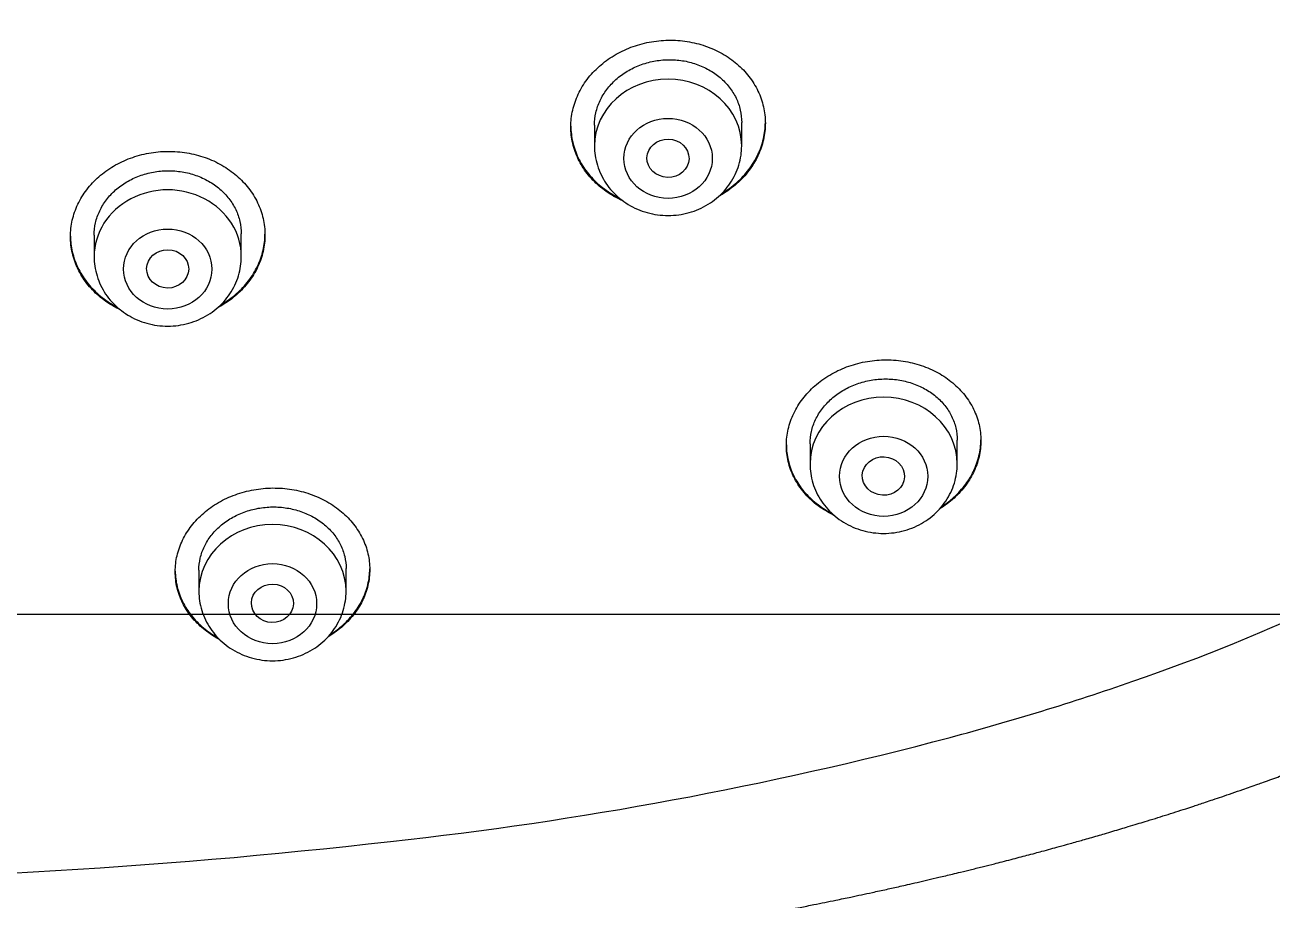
# Model space of a CAD drawing. Header units: millimetres. Extents: x 976 to 9349, y -1578 to 2211.
# Drawn here: x 4599.729 to 4602.101, y 634.715 to 636.379 of the extents above; entities that cross this region are included whole.
import ezdxf

# ---------------------------------------------------------------- set-up
doc = ezdxf.new("R2010")
doc.units = ezdxf.units.MM
doc.layers.add('Płytki', color=254, linetype='Continuous')
doc.layers.add('Wbudowane', color=175, linetype='Continuous')

# ---------------------------------------------------------------- blocks, each defined once
blk = doc.blocks.new('Z$W@#21058')
for p, q in [((21.61, 134.8981), (21.61, 134.8584)), ((21.89, 134.8584), (21.89, 134.9029)), ((20.6582, 134.6889), (20.6582, 134.6481)), ((20.9382, 134.6481), (20.9382, 134.6911)), ((22.3, 134.2541), (22.3, 134.2992)), ((22.02, 134.2925), (22.02, 134.2541)), ((20.8575, 134.0521), (20.8575, 134.012)), ((21.1375, 134.012), (21.1375, 134.055))]:
    blk.add_line(p, q)
for centre, radius, start, end in [((21.4332, 137.3417), 3.701, 288.9286, 301.7505), ((20.9677, 138.6447), 5.0846, 285.034, 289.1279), ((20.4501, 140.6625), 7.1676, 276.18193, 284.84631), ((19.9037, 144.9658), 11.505, 269.78218, 276.57915)]:
    blk.add_arc(centre, radius, start, end)
for centre, major_axis, start_param, end_param in [((21.75, 134.8584), (-0.14, 0), 3.141598, 6.283185), ((20.7982, 134.6481), (0.14, 0), 0, 3.141593), ((22.16, 134.2541), (-0.14, 0), 3.141593, 6.283185), ((20.9975, 134.012), (-0.14, 0), 3.141593, 6.283185)]:
    blk.add_ellipse(centre, major_axis=major_axis, ratio=0.906308, start_param=start_param, end_param=end_param)
for centre, major_axis, ratio in [((21.75, 134.8348), (-0.084, 0), 0.906308), ((21.7498, 134.8351), (-0.04, 0.0009), 0.908545), ((20.7982, 134.6244), (0.084, 0), 0.906308), ((20.7981, 134.6248), (-0.04, 0.0005), 0.909997), ((22.16, 134.2305), (-0.084, 0), 0.906308), ((22.1596, 134.2311), (-0.0401, 0.0019), 0.910577), ((20.9975, 133.9884), (0.084, 0), 0.906308), ((20.9973, 133.9891), (-0.04, 0.001), 0.913562)]:
    blk.add_ellipse(centre, major_axis=major_axis, ratio=ratio)
for points, knots in [([(19.86, 133.2231), (19.9076, 133.2231), (19.9855, 133.2235), (20.114, 133.2253), (20.2269, 133.2279), (20.3305, 133.2311), (20.4194, 133.2345), (20.4953, 133.2379), (20.5574, 133.241), (20.6099, 133.2439), (20.6521, 133.2463), (20.6825, 133.2482), (20.7052, 133.2496), (20.7313, 133.2513), (20.7688, 133.2538), (20.818, 133.2573), (20.8664, 133.2609), (20.9053, 133.264), (20.927, 133.2658), (20.9437, 133.2672), (20.9726, 133.2696), (21.0214, 133.2739), (21.0688, 133.2783), (21.101, 133.2814), (21.1153, 133.2828), (21.1338, 133.2847), (21.17, 133.2883), (21.2155, 133.2932), (21.2531, 133.2973), (21.2743, 133.2997), (21.2907, 133.3016), (21.3181, 133.3048), (21.3552, 133.3092), (21.3867, 133.3131), (21.4084, 133.3159), (21.4391, 133.3198), (21.4784, 133.325), (21.518, 133.3305), (21.5412, 133.3337), (21.5713, 133.338), (21.6024, 133.3426), (21.6299, 133.3467), (21.6523, 133.3501), (21.6853, 133.3552), (21.7215, 133.361), (21.753, 133.3662), (21.7786, 133.3704), (21.8027, 133.3745), (21.8225, 133.378), (21.8462, 133.3821), (21.8733, 133.387), (21.9051, 133.3928), (21.9338, 133.3981), (21.9663, 133.4043), (21.998, 133.4105), (22.0325, 133.4173), (22.0648, 133.4239), (22.0949, 133.4302), (22.1181, 133.4351), (22.1406, 133.44), (22.1651, 133.4453), (22.1873, 133.4503), (22.2068, 133.4547), (22.2243, 133.4587), (22.2442, 133.4633), (22.2667, 133.4686), (22.2875, 133.4735), (22.3083, 133.4786), (22.328, 133.4834), (22.3494, 133.4887), (22.3687, 133.4936), (22.3863, 133.498), (22.402, 133.5021), (22.4178, 133.5062), (22.4329, 133.5102), (22.4473, 133.514), (22.4624, 133.5181), (22.4776, 133.5222), (22.4955, 133.5271), (22.5121, 133.5317), (22.5272, 133.536), (22.5398, 133.5395), (22.5529, 133.5433), (22.5667, 133.5472), (22.5811, 133.5514), (22.5959, 133.5558), (22.6109, 133.5602), (22.6264, 133.5649), (22.6418, 133.5695), (22.6589, 133.5748), (22.6768, 133.5803), (22.6962, 133.5864), (22.7155, 133.5925), (22.7334, 133.5983), (22.7482, 133.6031), (22.7608, 133.6072), (22.773, 133.6113), (22.7873, 133.6161), (22.8043, 133.6218), (22.8233, 133.6283), (22.8414, 133.6345), (22.8576, 133.6402), (22.8705, 133.6448), (22.8842, 133.6497), (22.898, 133.6547), (22.914, 133.6605), (22.9281, 133.6656), (22.9414, 133.6706), (22.954, 133.6753), (22.9676, 133.6805), (22.9818, 133.6859), (22.9944, 133.6907), (23.0059, 133.6952), (23.0159, 133.6991), (23.0282, 133.7039), (23.0409, 133.709), (23.0548, 133.7145), (23.0667, 133.7194), (23.0783, 133.7241), (23.0887, 133.7284), (23.1004, 133.7332), (23.1123, 133.7382), (23.1244, 133.7433), (23.1362, 133.7483), (23.1478, 133.7533), (23.1598, 133.7585), (23.17, 133.7629), (23.1804, 133.7675), (23.1908, 133.7721), (23.2035, 133.7777), (23.2159, 133.7833), (23.2284, 133.789), (23.2393, 133.794), (23.2511, 133.7994), (23.2627, 133.8048), (23.2754, 133.8107), (23.2873, 133.8164), (23.2986, 133.8217), (23.3101, 133.8273), (23.3212, 133.8327), (23.3327, 133.8383), (23.3449, 133.8443), (23.3576, 133.8506), (23.3704, 133.857), (23.3824, 133.8631), (23.3939, 133.869), (23.4055, 133.875), (23.4167, 133.8808), (23.4289, 133.8872), (23.4417, 133.8939), (23.4534, 133.9002), (23.4643, 133.9061), (23.4755, 133.9121), (23.4873, 133.9186), (23.5005, 133.9259), (23.5138, 133.9333), (23.5266, 133.9405), (23.5379, 133.9469), (23.5487, 133.9531), (23.5595, 133.9594), (23.571, 133.9661), (23.582, 133.9725), (23.594, 133.9797), (23.6059, 133.9868), (23.6171, 133.9936), (23.6274, 133.9998), (23.6374, 134.006), (23.648, 134.0125), (23.6578, 134.0187), (23.6676, 134.0248), (23.6776, 134.0311), (23.6889, 134.0384), (23.7017, 134.0466), (23.7149, 134.0552), (23.7272, 134.0633), (23.7376, 134.0702), (23.748, 134.0771), (23.7597, 134.085), (23.772, 134.0934), (23.7843, 134.1019), (23.7962, 134.1102), (23.8089, 134.1191), (23.8221, 134.1284), (23.836, 134.1384), (23.8497, 134.1484), (23.8623, 134.1576), (23.8739, 134.1662), (23.8858, 134.1751), (23.8994, 134.1854), (23.9129, 134.1957), (23.9253, 134.2053), (23.937, 134.2144), (23.9482, 134.2233), (23.9607, 134.2332), (23.9742, 134.2442), (23.9889, 134.2561), (24.004, 134.2686), (24.0188, 134.281), (24.0336, 134.2935), (24.0472, 134.3052), (24.0599, 134.3163), (24.0718, 134.3267), (24.0842, 134.3377), (24.0965, 134.3488), (24.1099, 134.3609), (24.1229, 134.3729), (24.1356, 134.3847), (24.1471, 134.3956), (24.1594, 134.4073), (24.1727, 134.4201), (24.1861, 134.4331), (24.2, 134.4469), (24.2134, 134.4603), (24.2274, 134.4745), (24.2401, 134.4875), (24.253, 134.501), (24.267, 134.5157), (24.2827, 134.5324), (24.2975, 134.5486), (24.3111, 134.5635), (24.3233, 134.5772), (24.3354, 134.5908), (24.3475, 134.6047), (24.3591, 134.618), (24.3703, 134.6312), (24.3808, 134.6436), (24.3913, 134.6562), (24.4019, 134.669), (24.4131, 134.6827), (24.4244, 134.6967), (24.4365, 134.712), (24.4485, 134.7272), (24.4603, 134.7424), (24.4713, 134.7568), (24.4826, 134.7717), (24.4953, 134.7888), (24.508, 134.806), (24.5202, 134.8229), (24.5317, 134.8389), (24.5434, 134.8554), (24.555, 134.872), (24.5657, 134.8877), (24.5761, 134.9031), (24.5865, 134.9185), (24.5963, 134.9334), (24.6066, 134.9491), (24.6167, 134.9647), (24.6275, 134.9817), (24.6376, 134.9978), (24.6478, 135.0141), (24.6569, 135.029), (24.6658, 135.0437), (24.6746, 135.0584), (24.6837, 135.0737), (24.6926, 135.0889), (24.7018, 135.1048), (24.7111, 135.1211), (24.7201, 135.1371), (24.729, 135.1531), (24.7374, 135.1683), (24.7458, 135.1838), (24.7542, 135.1994), (24.7629, 135.2157), (24.7708, 135.2308), (24.7783, 135.2454), (24.7861, 135.2606), (24.794, 135.2761), (24.8017, 135.2914), (24.8058, 135.2997), (24.8083, 135.3047)], [0, 0, 0, 0, 0.022611, 0.044559, 0.064656, 0.082797, 0.09806, 0.111423, 0.122309, 0.130602, 0.13884, 0.144427, 0.146461, 0.15073, 0.158077, 0.166104, 0.176519, 0.183416, 0.186505, 0.18786, 0.19218, 0.201639, 0.213454, 0.217051, 0.218581, 0.220944, 0.226746, 0.237622, 0.244852, 0.246497, 0.248799, 0.253451, 0.260936, 0.2683, 0.270049, 0.27237, 0.284459, 0.290808, 0.293277, 0.29668, 0.306686, 0.309732, 0.311217, 0.318572, 0.327152, 0.330387, 0.335302, 0.340705, 0.343199, 0.345786, 0.353315, 0.357601, 0.3627, 0.368585, 0.374918, 0.379609, 0.387009, 0.392159, 0.395744, 0.399422, 0.404207, 0.408844, 0.411381, 0.414634, 0.418263, 0.422085, 0.426732, 0.429496, 0.43328, 0.437359, 0.441073, 0.443703, 0.446851, 0.449618, 0.452244, 0.455034, 0.457413, 0.460443, 0.463305, 0.46714, 0.46951, 0.471536, 0.474015, 0.476638, 0.479078, 0.481898, 0.484714, 0.487283, 0.490415, 0.493116, 0.496712, 0.500237, 0.503812, 0.507303, 0.510117, 0.512026, 0.514238, 0.516874, 0.519946, 0.523654, 0.527433, 0.530004, 0.532675, 0.534638, 0.537653, 0.540418, 0.543554, 0.545537, 0.547886, 0.550629, 0.553223, 0.555866, 0.557741, 0.55969, 0.56154, 0.56469, 0.566886, 0.569404, 0.571447, 0.57349, 0.57535, 0.578102, 0.580296, 0.582252, 0.584852, 0.586985, 0.589104, 0.590747, 0.592943, 0.595132, 0.59802, 0.60016, 0.602352, 0.604353, 0.606987, 0.609135, 0.611742, 0.613918, 0.61572, 0.618473, 0.620455, 0.622498, 0.625616, 0.627956, 0.630036, 0.632749, 0.634796, 0.636912, 0.639409, 0.642094, 0.644551, 0.646455, 0.648627, 0.651276, 0.653578, 0.656607, 0.659296, 0.661381, 0.663466, 0.665907, 0.668005, 0.670514, 0.672608, 0.675455, 0.677846, 0.679547, 0.68182, 0.68408, 0.686154, 0.687954, 0.690216, 0.692394, 0.695107, 0.698274, 0.700751, 0.702902, 0.704923, 0.707365, 0.710421, 0.712814, 0.715308, 0.718159, 0.721058, 0.723883, 0.727257, 0.730061, 0.732225, 0.734948, 0.737957, 0.741272, 0.743996, 0.746328, 0.749164, 0.751638, 0.754819, 0.758445, 0.761755, 0.765256, 0.76877, 0.772077, 0.774829, 0.777765, 0.780547, 0.783704, 0.786645, 0.790175, 0.793164, 0.79592, 0.798638, 0.802295, 0.805813, 0.808642, 0.812754, 0.81603, 0.819292, 0.822508, 0.826086, 0.830195, 0.834803, 0.837899, 0.841036, 0.844668, 0.847714, 0.850942, 0.854169, 0.857083, 0.859677, 0.863016, 0.866031, 0.869217, 0.872744, 0.876553, 0.879691, 0.88311, 0.886354, 0.88986, 0.894612, 0.897922, 0.901149, 0.905305, 0.908845, 0.912163, 0.915602, 0.91893, 0.922272, 0.925281, 0.929138, 0.932374, 0.936205, 0.939512, 0.942848, 0.945685, 0.948897, 0.95217, 0.955367, 0.95853, 0.962175, 0.965585, 0.968582, 0.972166, 0.975065, 0.978281, 0.981819, 0.985185, 0.987561, 0.990867, 0.994465, 0.997224, 1, 1, 1, 1]), ([(21.565, 134.8949), (21.565, 134.9055), (21.5662, 134.916), (21.5697, 134.9315), (21.5712, 134.9366), (21.5747, 134.9468), (21.5768, 134.9519), (21.5837, 134.9667), (21.5894, 134.976), (21.5995, 134.9894), (21.6031, 134.9937), (21.6109, 135.0021), (21.615, 135.0061), (21.6278, 135.0175), (21.6371, 135.0243), (21.6523, 135.0334), (21.6576, 135.0363), (21.6683, 135.0415), (21.6792, 135.0461), (21.6906, 135.0499), (21.7022, 135.0532), (21.7082, 135.0546), (21.7261, 135.058), (21.7382, 135.0592), (21.7563, 135.0595), (21.7623, 135.0594), (21.7745, 135.0585), (21.7805, 135.0578), (21.7983, 135.055), (21.8098, 135.0522), (21.8266, 135.0464), (21.8322, 135.0442), (21.8429, 135.0394), (21.848, 135.0368), (21.863, 135.0283), (21.8724, 135.0218), (21.8896, 135.007), (21.8972, 134.999), (21.9072, 134.9862), (21.9103, 134.9817), (21.916, 134.9725), (21.9187, 134.9677), (21.9256, 134.9532), (21.9291, 134.9433), (21.9326, 134.9279), (21.9335, 134.9227), (21.9347, 134.9121), (21.935, 134.9069), (21.935, 134.8911), (21.9338, 134.8807), (21.9303, 134.8651), (21.9288, 134.8599), (21.9253, 134.8497), (21.9212, 134.8398), (21.9161, 134.8302), (21.9104, 134.8208), (21.9073, 134.8161), (21.8971, 134.8027), (21.8894, 134.7945), (21.8766, 134.7831), (21.8721, 134.7795), (21.8627, 134.7725), (21.8578, 134.7693), (21.8507, 134.765), (21.8487, 134.7639), (21.8466, 134.7627)], [0, 0, 0, 0, 0.047168, 0.047168, 0.070752, 0.070752, 0.094335, 0.094335, 0.141503, 0.141503, 0.165087, 0.165087, 0.188671, 0.188671, 0.235839, 0.235839, 0.259422, 0.259422, 0.283006, 0.30659, 0.30659, 0.330174, 0.330174, 0.377342, 0.377342, 0.400926, 0.400926, 0.42451, 0.42451, 0.471677, 0.471677, 0.495261, 0.495261, 0.518845, 0.518845, 0.566013, 0.566013, 0.61318, 0.61318, 0.636764, 0.636764, 0.660348, 0.660348, 0.707516, 0.707516, 0.7311, 0.7311, 0.754684, 0.754684, 0.801851, 0.801851, 0.825435, 0.825435, 0.849019, 0.872603, 0.872603, 0.896187, 0.896187, 0.943354, 0.943354, 0.966938, 0.966938, 0.990522, 0.990522, 1, 1, 1, 1]), ([(21.61, 134.8979), (21.61, 134.9058), (21.6109, 134.9137), (21.6135, 134.9255), (21.6147, 134.9294), (21.6173, 134.9371), (21.6204, 134.9447), (21.6243, 134.9519), (21.6286, 134.9591), (21.631, 134.9626), (21.6387, 134.9727), (21.6445, 134.979), (21.6541, 134.9876), (21.6575, 134.9904), (21.6647, 134.9956), (21.6684, 134.9981), (21.6799, 135.005), (21.6879, 135.0089), (21.7006, 135.0137), (21.705, 135.0151), (21.7138, 135.0176), (21.7183, 135.0187), (21.7317, 135.0212), (21.7409, 135.0222), (21.7547, 135.0224), (21.7593, 135.0223), (21.7684, 135.0217), (21.7775, 135.0207), (21.7863, 135.0189), (21.7951, 135.0167), (21.7995, 135.0154), (21.8122, 135.011), (21.8202, 135.0074), (21.8316, 135.001), (21.8353, 134.9987), (21.8425, 134.9937), (21.8458, 134.9911), (21.8555, 134.9828), (21.8613, 134.9768), (21.8689, 134.967), (21.8713, 134.9636), (21.8756, 134.9566), (21.8795, 134.9495), (21.8826, 134.9421), (21.8853, 134.9345), (21.8864, 134.9307), (21.8891, 134.9189), (21.89, 134.911), (21.89, 134.9029)], [0, 0, 0, 0, 0.062363, 0.062363, 0.093618, 0.093618, 0.124872, 0.156127, 0.156127, 0.187381, 0.187381, 0.249891, 0.249891, 0.281145, 0.281145, 0.3124, 0.3124, 0.374909, 0.374909, 0.406163, 0.406163, 0.437418, 0.437418, 0.499927, 0.499927, 0.531182, 0.531182, 0.562436, 0.593691, 0.593691, 0.624945, 0.624945, 0.687454, 0.687454, 0.718709, 0.718709, 0.749964, 0.749964, 0.812473, 0.812473, 0.843727, 0.843727, 0.874982, 0.906236, 0.906236, 0.937491, 0.937491, 1, 1, 1, 1]), ([(21.565, 134.8959), (21.5651, 134.8857), (21.5663, 134.8757), (21.5697, 134.8608), (21.5712, 134.8557), (21.5747, 134.8457), (21.5767, 134.8407), (21.5837, 134.8262), (21.5893, 134.8171), (21.5994, 134.8042), (21.603, 134.8), (21.6107, 134.7919), (21.6147, 134.7881), (21.6275, 134.7772), (21.6368, 134.7707), (21.6501, 134.7632), (21.6534, 134.7614), (21.6568, 134.7598)], [0, 0, 0, 0, 0.181907, 0.181907, 0.276559, 0.276559, 0.371212, 0.371212, 0.560517, 0.560517, 0.655169, 0.655169, 0.749822, 0.749822, 0.939127, 0.939127, 1, 1, 1, 1]), ([(21.6638, 134.7543), (21.6581, 134.7568), (21.6525, 134.7596), (21.6421, 134.7654), (21.6372, 134.7685), (21.6278, 134.7751), (21.6233, 134.7785), (21.6106, 134.7894), (21.6029, 134.7974), (21.5928, 134.8103), (21.5897, 134.8148), (21.584, 134.824), (21.5788, 134.8334), (21.5748, 134.8432), (21.5713, 134.8532), (21.5698, 134.8583), (21.5662, 134.8738), (21.565, 134.8843), (21.565, 134.8949)], [0, 0, 0, 0, 0.0969238, 0.0969238, 0.1872314, 0.1872314, 0.2775391, 0.2775391, 0.4581543, 0.4581543, 0.5484619, 0.5484619, 0.6387695, 0.7290771, 0.7290771, 0.8193848, 0.8193848, 1, 1, 1, 1]), ([(21.8525, 134.7684), (21.8525, 134.7684), (21.8526, 134.7684), (21.8627, 134.7744), (21.872, 134.7813), (21.885, 134.7928), (21.8891, 134.7968), (21.8968, 134.805), (21.904, 134.8136), (21.9102, 134.8227), (21.9159, 134.8321), (21.9186, 134.837), (21.9256, 134.8518), (21.929, 134.8619), (21.9326, 134.8774), (21.9335, 134.8826), (21.9347, 134.893), (21.935, 134.898), (21.935, 134.9031)], [0, 0, 0, 0, 0.000804, 0.000804, 0.201517, 0.201517, 0.301873, 0.301873, 0.40223, 0.502586, 0.502586, 0.602943, 0.602943, 0.803656, 0.803656, 0.904012, 0.904012, 1, 1, 1, 1]), ([(20.6132, 134.686), (20.6132, 134.6966), (20.6144, 134.707), (20.6179, 134.7224), (20.6194, 134.7275), (20.6229, 134.7376), (20.625, 134.7426), (20.6319, 134.7573), (20.6376, 134.7665), (20.6476, 134.7797), (20.6513, 134.784), (20.659, 134.7923), (20.6631, 134.7962), (20.6759, 134.8074), (20.6852, 134.8142), (20.7004, 134.8231), (20.7057, 134.8259), (20.7164, 134.831), (20.7273, 134.8355), (20.7387, 134.8392), (20.7503, 134.8423), (20.7562, 134.8437), (20.7742, 134.8469), (20.7862, 134.8481), (20.8044, 134.8482), (20.8104, 134.848), (20.8226, 134.847), (20.8286, 134.8463), (20.8464, 134.8434), (20.858, 134.8404), (20.8748, 134.8345), (20.8803, 134.8323), (20.891, 134.8274), (20.8962, 134.8247), (20.9112, 134.8161), (20.9206, 134.8095), (20.9378, 134.7947), (20.9454, 134.7866), (20.9555, 134.7737), (20.9586, 134.7692), (20.9643, 134.76), (20.9669, 134.7552), (20.9738, 134.7407), (20.9773, 134.7308), (20.9808, 134.7154), (20.9817, 134.7102), (20.9829, 134.6997), (20.9832, 134.6945), (20.9832, 134.6788), (20.9821, 134.6684), (20.9785, 134.6529), (20.977, 134.6478), (20.9735, 134.6377), (20.9695, 134.6278), (20.9643, 134.6183), (20.9587, 134.6091), (20.9555, 134.6045), (20.9454, 134.5912), (20.9377, 134.5831), (20.925, 134.5719), (20.9205, 134.5683), (20.9111, 134.5615), (20.9061, 134.5583), (20.8985, 134.5538), (20.8959, 134.5524), (20.8932, 134.551)], [0, 0, 0, 0, 0.047045, 0.047045, 0.070567, 0.070567, 0.094089, 0.094089, 0.141134, 0.141134, 0.164657, 0.164657, 0.188179, 0.188179, 0.235224, 0.235224, 0.258746, 0.258746, 0.282268, 0.305791, 0.305791, 0.329313, 0.329313, 0.376358, 0.376358, 0.39988, 0.39988, 0.423403, 0.423403, 0.470447, 0.470447, 0.49397, 0.49397, 0.517492, 0.517492, 0.564537, 0.564537, 0.611581, 0.611581, 0.635104, 0.635104, 0.658626, 0.658626, 0.705671, 0.705671, 0.729193, 0.729193, 0.752716, 0.752716, 0.79976, 0.79976, 0.823283, 0.823283, 0.846805, 0.870327, 0.870327, 0.89385, 0.89385, 0.940895, 0.940895, 0.964417, 0.964417, 0.987939, 0.987939, 1, 1, 1, 1]), ([(21.61, 134.8584), (21.61, 134.8517), (21.6109, 134.8403), (21.6151, 134.8213), (21.622, 134.8039), (21.6315, 134.7871), (21.6435, 134.7719), (21.6577, 134.7584), (21.6737, 134.747), (21.6914, 134.7379), (21.7103, 134.7312), (21.73, 134.7272), (21.7501, 134.7258), (21.7703, 134.7272), (21.79, 134.7313), (21.8089, 134.738), (21.8265, 134.7472), (21.8426, 134.7587), (21.8568, 134.7722), (21.8687, 134.7874), (21.8782, 134.8043), (21.8851, 134.8218), (21.8891, 134.8406), (21.89, 134.8519), (21.89, 134.8584)], [0, 0, 0, 0, 0.043723, 0.08855, 0.133515, 0.178674, 0.224062, 0.269684, 0.315523, 0.361546, 0.407709, 0.453968, 0.500279, 0.546601, 0.592892, 0.639107, 0.685199, 0.73112, 0.776832, 0.822308, 0.867548, 0.912577, 0.957444, 1, 1, 1, 1]), ([(20.6582, 134.6887), (20.6582, 134.6966), (20.6591, 134.7044), (20.6618, 134.7161), (20.6629, 134.72), (20.6655, 134.7276), (20.6686, 134.7351), (20.6725, 134.7423), (20.6768, 134.7494), (20.6791, 134.7528), (20.6868, 134.7629), (20.6926, 134.769), (20.7023, 134.7776), (20.7057, 134.7803), (20.7128, 134.7854), (20.7165, 134.7878), (20.7279, 134.7946), (20.736, 134.7984), (20.7487, 134.8031), (20.7531, 134.8045), (20.7619, 134.8069), (20.7664, 134.8079), (20.7798, 134.8103), (20.7889, 134.8112), (20.8028, 134.8113), (20.8074, 134.8112), (20.8165, 134.8105), (20.8256, 134.8094), (20.8345, 134.8075), (20.8433, 134.8053), (20.8476, 134.804), (20.8604, 134.7995), (20.8684, 134.7958), (20.8798, 134.7893), (20.8835, 134.787), (20.8907, 134.7819), (20.8941, 134.7793), (20.9037, 134.771), (20.9095, 134.7649), (20.9172, 134.755), (20.9195, 134.7516), (20.9239, 134.7446), (20.9278, 134.7375), (20.9308, 134.7301), (20.9335, 134.7226), (20.9346, 134.7187), (20.9373, 134.707), (20.9382, 134.6991), (20.9382, 134.6911)], [0, 0, 0, 0, 0.062339, 0.062339, 0.093594, 0.093594, 0.12485, 0.156105, 0.156105, 0.18736, 0.18736, 0.249871, 0.249871, 0.281127, 0.281127, 0.312382, 0.312382, 0.374893, 0.374893, 0.406148, 0.406148, 0.437403, 0.437403, 0.499914, 0.499914, 0.53117, 0.53117, 0.562425, 0.59368, 0.59368, 0.624936, 0.624936, 0.687446, 0.687446, 0.718702, 0.718702, 0.749957, 0.749957, 0.812468, 0.812468, 0.843723, 0.843723, 0.874979, 0.906234, 0.906234, 0.937489, 0.937489, 1, 1, 1, 1]), ([(20.6132, 134.6871), (20.6133, 134.6769), (20.6145, 134.667), (20.6179, 134.6521), (20.6194, 134.6471), (20.6229, 134.637), (20.6249, 134.6321), (20.6319, 134.6176), (20.6375, 134.6085), (20.6476, 134.5955), (20.6512, 134.5913), (20.6589, 134.5832), (20.6629, 134.5794), (20.6757, 134.5684), (20.685, 134.5618), (20.6971, 134.5549), (20.6992, 134.5537), (20.7013, 134.5526)], [0, 0, 0, 0, 0.185867, 0.185867, 0.282711, 0.282711, 0.379556, 0.379556, 0.573244, 0.573244, 0.670089, 0.670089, 0.766933, 0.766933, 0.960622, 0.960622, 1, 1, 1, 1]), ([(20.708, 134.547), (20.7037, 134.549), (20.6995, 134.5512), (20.6904, 134.5564), (20.6855, 134.5595), (20.676, 134.5661), (20.6716, 134.5696), (20.6588, 134.5806), (20.6511, 134.5886), (20.641, 134.6016), (20.6379, 134.6061), (20.6322, 134.6153), (20.627, 134.6247), (20.623, 134.6345), (20.6195, 134.6444), (20.618, 134.6495), (20.6144, 134.665), (20.6132, 134.6755), (20.6132, 134.686)], [0, 0, 0, 0, 0.075685, 0.075685, 0.168116, 0.168116, 0.260548, 0.260548, 0.445411, 0.445411, 0.537842, 0.537842, 0.630274, 0.722705, 0.722705, 0.815137, 0.815137, 1, 1, 1, 1]), ([(20.8994, 134.5567), (20.8999, 134.557), (20.9004, 134.5573), (20.911, 134.5635), (20.9204, 134.5702), (20.9333, 134.5815), (20.9374, 134.5855), (20.9451, 134.5936), (20.9523, 134.6021), (20.9585, 134.6111), (20.9642, 134.6204), (20.9668, 134.6252), (20.9738, 134.6398), (20.9773, 134.6498), (20.9808, 134.6652), (20.9817, 134.6705), (20.9829, 134.6807), (20.9832, 134.6857), (20.9832, 134.6906)], [0, 0, 0, 0, 0.010344, 0.010344, 0.209267, 0.209267, 0.308728, 0.308728, 0.40819, 0.507652, 0.507652, 0.607113, 0.607113, 0.806036, 0.806036, 0.905498, 0.905498, 1, 1, 1, 1]), ([(20.6582, 134.6481), (20.6582, 134.6413), (20.6591, 134.6299), (20.6633, 134.611), (20.6702, 134.5935), (20.6798, 134.5767), (20.6917, 134.5616), (20.7059, 134.5481), (20.722, 134.5367), (20.7396, 134.5275), (20.7585, 134.5209), (20.7782, 134.5168), (20.7983, 134.5155), (20.8185, 134.5169), (20.8382, 134.521), (20.8571, 134.5277), (20.8747, 134.5369), (20.8908, 134.5483), (20.905, 134.5619), (20.9169, 134.5771), (20.9264, 134.5939), (20.9333, 134.6114), (20.9373, 134.6302), (20.9382, 134.6415), (20.9382, 134.6481)], [0, 0, 0, 0, 0.043723, 0.08855, 0.133515, 0.178674, 0.224062, 0.269684, 0.315523, 0.361546, 0.407709, 0.453968, 0.500279, 0.546601, 0.592892, 0.639107, 0.685199, 0.73112, 0.776832, 0.822308, 0.867548, 0.912577, 0.957444, 1, 1, 1, 1]), ([(21.975, 134.2892), (21.975, 134.2996), (21.9762, 134.3099), (21.9797, 134.3251), (21.9812, 134.3302), (21.9847, 134.3402), (21.9868, 134.3452), (21.9937, 134.3597), (21.9994, 134.369), (22.0095, 134.3822), (22.0132, 134.3865), (22.0209, 134.3948), (22.025, 134.3987), (22.0379, 134.41), (22.0472, 134.4168), (22.0625, 134.4259), (22.0678, 134.4287), (22.0785, 134.4339), (22.0895, 134.4385), (22.1009, 134.4423), (22.1126, 134.4456), (22.1186, 134.447), (22.1366, 134.4504), (22.1486, 134.4516), (22.1668, 134.452), (22.1729, 134.4519), (22.1851, 134.4511), (22.1911, 134.4504), (22.2089, 134.4477), (22.2204, 134.4449), (22.2372, 134.4393), (22.2428, 134.4372), (22.2534, 134.4325), (22.2637, 134.4273), (22.2734, 134.4214), (22.2827, 134.415), (22.2871, 134.4116), (22.3, 134.4008), (22.3076, 134.393), (22.3175, 134.3805), (22.3206, 134.3761), (22.3263, 134.3671), (22.3289, 134.3625), (22.3357, 134.3484), (22.3392, 134.3387), (22.3427, 134.3237), (22.3436, 134.3186), (22.3447, 134.3084), (22.345, 134.3033), (22.345, 134.288), (22.3438, 134.2778), (22.3403, 134.2626), (22.3388, 134.2575), (22.3352, 134.2476), (22.3312, 134.2379), (22.326, 134.2286), (22.3203, 134.2194), (22.3172, 134.2149), (22.307, 134.2018), (22.2993, 134.1937), (22.2865, 134.1826), (22.282, 134.179), (22.2739, 134.1732), (22.2704, 134.1708), (22.2668, 134.1686)], [0, 0, 0, 0, 0.047938, 0.047938, 0.071907, 0.071907, 0.095876, 0.095876, 0.143814, 0.143814, 0.167782, 0.167782, 0.191751, 0.191751, 0.239689, 0.239689, 0.263658, 0.263658, 0.287627, 0.311596, 0.311596, 0.335565, 0.335565, 0.383503, 0.383503, 0.407472, 0.407472, 0.431441, 0.431441, 0.479378, 0.479378, 0.503347, 0.503347, 0.527316, 0.551285, 0.551285, 0.575254, 0.575254, 0.623192, 0.623192, 0.647161, 0.647161, 0.67113, 0.67113, 0.719068, 0.719068, 0.743037, 0.743037, 0.767005, 0.767005, 0.814943, 0.814943, 0.838912, 0.838912, 0.862881, 0.88685, 0.88685, 0.910819, 0.910819, 0.958757, 0.958757, 0.982726, 0.982726, 1, 1, 1, 1]), ([(22.02, 134.2924), (22.02, 134.3001), (22.0209, 134.3078), (22.0235, 134.3194), (22.0246, 134.3233), (22.0273, 134.3309), (22.0303, 134.3383), (22.0342, 134.3454), (22.0385, 134.3525), (22.0409, 134.3559), (22.0486, 134.366), (22.0544, 134.3722), (22.0641, 134.3808), (22.0675, 134.3835), (22.0746, 134.3887), (22.0784, 134.3912), (22.0898, 134.398), (22.0979, 134.4019), (22.1107, 134.4067), (22.1151, 134.4082), (22.1239, 134.4107), (22.1284, 134.4117), (22.1419, 134.4143), (22.151, 134.4153), (22.1695, 134.4157), (22.1787, 134.4151), (22.1921, 134.4131), (22.1966, 134.4122), (22.2054, 134.4101), (22.2097, 134.4089), (22.2224, 134.4046), (22.2305, 134.4011), (22.2418, 134.3948), (22.2455, 134.3926), (22.2526, 134.3877), (22.256, 134.3852), (22.2657, 134.3771), (22.2714, 134.3712), (22.279, 134.3617), (22.2814, 134.3583), (22.2857, 134.3515), (22.2896, 134.3446), (22.2926, 134.3374), (22.2953, 134.33), (22.2964, 134.3262), (22.2991, 134.3148), (22.3, 134.307), (22.3, 134.2992)], [0, 0, 0, 0, 0.062066, 0.062066, 0.09333, 0.09333, 0.124595, 0.155859, 0.155859, 0.187124, 0.187124, 0.249653, 0.249653, 0.280917, 0.280917, 0.312182, 0.312182, 0.374711, 0.374711, 0.405975, 0.405975, 0.43724, 0.43724, 0.499769, 0.499769, 0.562297, 0.562297, 0.593562, 0.593562, 0.624826, 0.624826, 0.687355, 0.687355, 0.71862, 0.71862, 0.749884, 0.749884, 0.812413, 0.812413, 0.843678, 0.843678, 0.874942, 0.906207, 0.906207, 0.937471, 0.937471, 1, 1, 1, 1]), ([(22.2701, 134.1725), (22.2773, 134.1772), (22.2842, 134.1823), (22.2949, 134.1916), (22.299, 134.1956), (22.3067, 134.2037), (22.3139, 134.2121), (22.3202, 134.221), (22.3259, 134.2302), (22.3285, 134.235), (22.3355, 134.2494), (22.339, 134.2593), (22.3426, 134.2744), (22.3435, 134.2795), (22.3447, 134.2897), (22.345, 134.2947), (22.345, 134.2996)], [0, 0, 0, 0, 0.156662, 0.156662, 0.262494, 0.262494, 0.368326, 0.474158, 0.474158, 0.57999, 0.57999, 0.791654, 0.791654, 0.897486, 0.897486, 1, 1, 1, 1]), ([(21.975, 134.2902), (21.9751, 134.2802), (21.9763, 134.2704), (21.9797, 134.2559), (21.9811, 134.2509), (21.9846, 134.2412), (21.9867, 134.2363), (21.9936, 134.2222), (21.9992, 134.2134), (22.0092, 134.2008), (22.0128, 134.1968), (22.0204, 134.189), (22.0245, 134.1853), (22.0372, 134.1748), (22.0464, 134.1685), (22.058, 134.1622), (22.0595, 134.1614), (22.061, 134.1606)], [0, 0, 0, 0, 0.187923, 0.187923, 0.285749, 0.285749, 0.383575, 0.383575, 0.579227, 0.579227, 0.677053, 0.677053, 0.774879, 0.774879, 0.970531, 0.970531, 1, 1, 1, 1]), ([(22.0657, 134.1564), (22.0627, 134.1578), (22.0597, 134.1593), (22.0517, 134.1637), (22.0468, 134.1666), (22.0375, 134.1729), (22.033, 134.1762), (22.0203, 134.1867), (22.0127, 134.1944), (22.0027, 134.2069), (21.9996, 134.2113), (21.9939, 134.2202), (21.9888, 134.2292), (21.9847, 134.2388), (21.9812, 134.2485), (21.9798, 134.2535), (21.9762, 134.2686), (21.975, 134.2788), (21.975, 134.2892)], [0, 0, 0, 0, 0.055997, 0.055997, 0.150397, 0.150397, 0.244798, 0.244798, 0.433598, 0.433598, 0.527998, 0.527998, 0.622399, 0.716799, 0.716799, 0.811199, 0.811199, 1, 1, 1, 1]), ([(22.02, 134.2541), (22.02, 134.2474), (22.0209, 134.2361), (22.025, 134.2171), (22.0319, 134.1997), (22.0415, 134.1829), (22.0534, 134.1677), (22.0676, 134.1542), (22.0836, 134.1428), (22.1013, 134.1336), (22.1202, 134.127), (22.1399, 134.1229), (22.16, 134.1215), (22.1801, 134.1229), (22.1998, 134.127), (22.2187, 134.1337), (22.2364, 134.1428), (22.2525, 134.1543), (22.2667, 134.1678), (22.2786, 134.183), (22.2881, 134.1999), (22.295, 134.2173), (22.2991, 134.2362), (22.3, 134.2475), (22.3, 134.2541)], [0, 0, 0, 0, 0.043416, 0.088242, 0.133206, 0.178365, 0.223751, 0.269371, 0.315209, 0.361231, 0.407394, 0.453652, 0.499964, 0.546286, 0.592577, 0.638793, 0.684885, 0.730809, 0.776522, 0.822, 0.867242, 0.912272, 0.95714, 1, 1, 1, 1]), ([(20.8125, 134.0492), (20.8125, 134.0595), (20.8137, 134.0696), (20.8172, 134.0846), (20.8187, 134.0896), (20.8222, 134.0995), (20.8242, 134.1044), (20.8311, 134.1187), (20.8368, 134.1278), (20.8469, 134.1407), (20.8505, 134.1449), (20.8582, 134.1531), (20.8623, 134.157), (20.8752, 134.168), (20.8845, 134.1747), (20.8997, 134.1835), (20.905, 134.1863), (20.9158, 134.1913), (20.9267, 134.1958), (20.9381, 134.1994), (20.9498, 134.2025), (20.9558, 134.2038), (20.9738, 134.2071), (20.9859, 134.2082), (21.0041, 134.2083), (21.0102, 134.2081), (21.0223, 134.2072), (21.0284, 134.2065), (21.0463, 134.2036), (21.0578, 134.2007), (21.0747, 134.1948), (21.0802, 134.1926), (21.0909, 134.1878), (21.0961, 134.1852), (21.1111, 134.1767), (21.1204, 134.1703), (21.1376, 134.1557), (21.1452, 134.1478), (21.1551, 134.1352), (21.1582, 134.1308), (21.1639, 134.1218), (21.1665, 134.1171), (21.1733, 134.103), (21.1768, 134.0933), (21.1802, 134.0784), (21.1811, 134.0733), (21.1822, 134.0632), (21.1825, 134.0581), (21.1825, 134.0429), (21.1813, 134.0329), (21.1777, 134.0179), (21.1762, 134.0129), (21.1727, 134.0032), (21.1687, 133.9937), (21.1635, 133.9845), (21.1579, 133.9756), (21.1547, 133.9712), (21.1446, 133.9584), (21.137, 133.9505), (21.1242, 133.9397), (21.1197, 133.9363), (21.1112, 133.9304), (21.1074, 133.9279), (21.1034, 133.9255)], [0, 0, 0, 0, 0.047852, 0.047852, 0.071778, 0.071778, 0.095703, 0.095703, 0.143555, 0.143555, 0.167481, 0.167481, 0.191407, 0.191407, 0.239259, 0.239259, 0.263184, 0.263184, 0.28711, 0.311036, 0.311036, 0.334962, 0.334962, 0.382814, 0.382814, 0.406739, 0.406739, 0.430665, 0.430665, 0.478517, 0.478517, 0.502443, 0.502443, 0.526369, 0.526369, 0.57422, 0.57422, 0.622072, 0.622072, 0.645998, 0.645998, 0.669924, 0.669924, 0.717776, 0.717776, 0.741701, 0.741701, 0.765627, 0.765627, 0.813479, 0.813479, 0.837405, 0.837405, 0.861331, 0.885256, 0.885256, 0.909182, 0.909182, 0.957034, 0.957034, 0.98096, 0.98096, 1, 1, 1, 1]), ([(20.8575, 134.0519), (20.8575, 134.0595), (20.8584, 134.0671), (20.861, 134.0785), (20.8621, 134.0823), (20.8647, 134.0897), (20.8678, 134.0971), (20.8716, 134.1041), (20.8759, 134.111), (20.8783, 134.1144), (20.8859, 134.1243), (20.8917, 134.1304), (20.9014, 134.1388), (20.9047, 134.1414), (20.9119, 134.1465), (20.9156, 134.1489), (20.927, 134.1556), (20.9351, 134.1594), (20.9479, 134.164), (20.9522, 134.1654), (20.9611, 134.1678), (20.9656, 134.1688), (20.9791, 134.1713), (20.9882, 134.1721), (21.0021, 134.1723), (21.0067, 134.1721), (21.0159, 134.1715), (21.025, 134.1704), (21.0339, 134.1686), (21.0427, 134.1664), (21.0471, 134.1651), (21.0598, 134.1607), (21.0679, 134.1572), (21.0793, 134.1508), (21.083, 134.1485), (21.0901, 134.1436), (21.0935, 134.141), (21.1032, 134.1328), (21.1089, 134.1269), (21.1166, 134.1173), (21.1189, 134.1139), (21.1232, 134.1071), (21.1271, 134.1002), (21.1302, 134.093), (21.1328, 134.0856), (21.1339, 134.0819), (21.1366, 134.0705), (21.1375, 134.0628), (21.1375, 134.055)], [0, 0, 0, 0, 0.061858, 0.061858, 0.093129, 0.093129, 0.124401, 0.155672, 0.155672, 0.186943, 0.186943, 0.249486, 0.249486, 0.280758, 0.280758, 0.312029, 0.312029, 0.374572, 0.374572, 0.405843, 0.405843, 0.437115, 0.437115, 0.499657, 0.499657, 0.530929, 0.530929, 0.5622, 0.593472, 0.593472, 0.624743, 0.624743, 0.687286, 0.687286, 0.718557, 0.718557, 0.749829, 0.749829, 0.812372, 0.812372, 0.843643, 0.843643, 0.874914, 0.906186, 0.906186, 0.937457, 0.937457, 1, 1, 1, 1]), ([(20.8125, 134.0504), (20.8126, 134.0405), (20.8138, 134.0307), (20.8172, 134.0163), (20.8186, 134.0114), (20.8221, 134.0017), (20.8242, 133.9969), (20.831, 133.9829), (20.8367, 133.974), (20.8466, 133.9615), (20.8502, 133.9575), (20.8579, 133.9497), (20.8619, 133.946), (20.8744, 133.9356), (20.8833, 133.9295), (20.893, 133.924)], [0, 0, 0, 0, 0.195277, 0.195277, 0.296623, 0.296623, 0.397969, 0.397969, 0.600661, 0.600661, 0.702007, 0.702007, 0.803353, 0.803353, 1, 1, 1, 1]), ([(20.897, 133.9199), (20.8961, 133.9205), (20.8951, 133.921), (20.8892, 133.9242), (20.8843, 133.9272), (20.8749, 133.9335), (20.8705, 133.9369), (20.8578, 133.9474), (20.8502, 133.9551), (20.8401, 133.9676), (20.837, 133.972), (20.8313, 133.9808), (20.8262, 133.9898), (20.8222, 133.9993), (20.8187, 134.0089), (20.8172, 134.0138), (20.8137, 134.0288), (20.8125, 134.0389), (20.8125, 134.0492)], [0, 0, 0, 0, 0.018652, 0.018652, 0.116787, 0.116787, 0.214922, 0.214922, 0.411191, 0.411191, 0.509326, 0.509326, 0.607461, 0.705596, 0.705596, 0.80373, 0.80373, 1, 1, 1, 1]), ([(21.1069, 133.9295), (21.1144, 133.9342), (21.1215, 133.9393), (21.1326, 133.9487), (21.1366, 133.9525), (21.1443, 133.9604), (21.1515, 133.9686), (21.1577, 133.9773), (21.1634, 133.9863), (21.166, 133.991), (21.173, 134.0051), (21.1765, 134.0148), (21.1801, 134.0298), (21.181, 134.0348), (21.1822, 134.0448), (21.1825, 134.0496), (21.1825, 134.0545)], [0, 0, 0, 0, 0.163056, 0.163056, 0.268298, 0.268298, 0.37354, 0.478782, 0.478782, 0.584023, 0.584023, 0.794507, 0.794507, 0.899749, 0.899749, 1, 1, 1, 1]), ([(20.8575, 134.012), (20.8575, 134.0053), (20.8584, 133.994), (20.8625, 133.975), (20.8694, 133.9576), (20.879, 133.9408), (20.8909, 133.9256), (20.9051, 133.9121), (20.9211, 133.9007), (20.9388, 133.8916), (20.9577, 133.8849), (20.9774, 133.8808), (20.9975, 133.8794), (21.0176, 133.8808), (21.0373, 133.8849), (21.0562, 133.8916), (21.0739, 133.9007), (21.09, 133.9122), (21.1042, 133.9257), (21.1161, 133.9409), (21.1257, 133.9578), (21.1325, 133.9752), (21.1366, 133.9941), (21.1375, 134.0054), (21.1375, 134.012)], [0, 0, 0, 0, 0.043416, 0.088242, 0.133206, 0.178365, 0.223751, 0.269371, 0.315209, 0.361231, 0.407394, 0.453652, 0.499964, 0.546286, 0.592577, 0.638793, 0.684885, 0.730809, 0.776522, 0.822, 0.867242, 0.912272, 0.95714, 1, 1, 1, 1])]:
    blk.add_open_spline(points, degree=3, knots=knots)

msp = doc.modelspace()

# ---------------------------------------------------------------- linework, layer by layer
at = {"layer": 'Płytki'}
msp.add_line((4393.8273, 635.2591), (4629.1273, 635.2591), dxfattribs=at)

# ---------------------------------------------------------------- block references
at = {"layer": 'Wbudowane'}
msp.add_blockref('Z$W@#21058', (4579.2023, 501.2904), dxfattribs=at)

doc.saveas('drawing.dxf')
